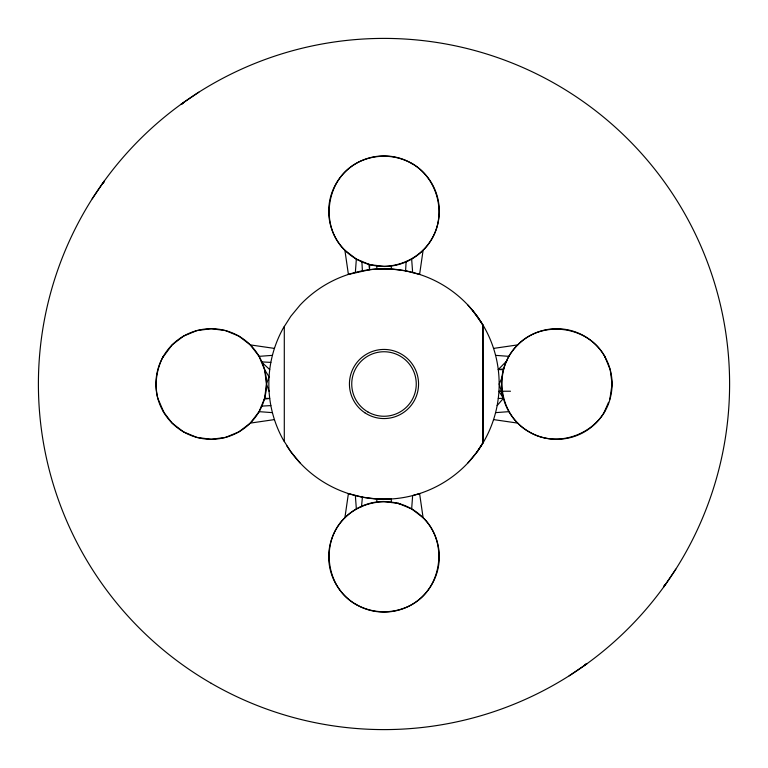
<?xml version="1.0" encoding="UTF-8"?>
<svg xmlns="http://www.w3.org/2000/svg" width="768" height="768" viewBox="0 0 768 768"><rect width="100%" height="100%" fill="white"/><g stroke="black" fill="none" stroke-linecap="round" stroke-linejoin="round"><path stroke-width="1.15" d="M344.899 250.301L356.352 259.085L369.629 264.614L369.562 269.712L348.403 274.435L344.899 250.301C319.69 225.994 325.709 180.394 356.237 163.325C373.574 153.734 395.539 153.792 412.522 163.978M411.648 163.315C437.366 177.946 446.842 213.312 431.885 238.848C419.568 260.035 393.302 270.682 369.686 264.614L368.88 264.288L369.562 269.712L376.771 269.03L376.886 265.507L369.629 264.614M423.101 250.301L419.597 274.435L405.59 270.845L406.128 261.398M376.771 269.03L391.229 269.03L391.459 265.469M355.354 272.419L356.352 259.085M423.101 517.699L411.648 508.915L412.646 495.581L419.597 493.565L423.101 517.699C448.31 542.006 442.291 587.606 411.763 604.675C394.474 614.246 372.634 614.189 355.651 604.147M609.869 399.139L612.096 384L610.214 369.725L604.675 356.237C587.606 325.709 542.006 319.69 517.699 344.899L493.565 348.403A115.2 115.2 0 0 0 300.019 305.136L290.803 316.291L283.046 328.502A115.2 115.2 0 0 0 274.435 348.403C266.976 371.366 266.976 396.634 274.435 419.597A115.2 115.2 0 0 0 283.046 439.498L290.803 451.709L300.019 462.864M361.507 506.765L362.41 497.155L348.403 493.565L344.899 517.699C319.67 542.006 325.69 587.741 356.352 604.685M286.733 445.728A115.2 115.2 0 0 0 493.565 419.597C501.024 396.634 501.024 371.366 493.565 348.403M163.315 411.648L172.099 423.101L183.552 431.885L196.886 437.414L211.2 439.296L225.514 437.414L238.848 431.885L250.301 423.101L259.085 411.648L264.614 398.314L266.496 384L269.03 376.771L264.614 369.686L259.085 356.352L250.301 344.899L238.848 336.115L225.514 330.586L211.2 328.704L196.886 330.586L183.552 336.115L172.099 344.899L162.922 357.283M517.699 344.899C492.47 369.206 498.49 414.941 529.152 431.885C559.162 449.962 601.776 432.317 610.214 398.314L610.214 398.275A55.296 55.296 0 0 0 547.2 329.549A55.296 55.296 0 0 0 511.507 415.718A55.296 55.296 0 0 0 604.685 411.648M608.563 402.298L604.128 412.387M163.402 356.15C156.547 369.053 154.31 383.99 157.786 398.275L163.93 412.454M502.483 376.541L499.2 384L503.386 398.314L497.155 405.59M467.981 462.864L477.197 451.709L483.005 442.79L483.005 325.21L477.197 316.291L467.981 305.136M92.198 198.816L104.4 180.864M477.197 451.709L483.005 442.79L482.784 324.845L472.762 310.57M663.6 587.136L675.802 569.184M503.386 369.686L498.288 369.562L507.197 360.499M102.384 183.84L104.064 182.16M182.16 104.064L183.84 102.384M584.16 665.616L585.84 663.936M663.936 585.84L665.616 584.16M344.899 517.699C358.877 504.106 379.459 498.787 398.314 503.386L399.802 504.01M180.864 104.4L198.816 92.198M569.184 675.802L587.136 663.6M250.301 423.101L274.435 419.597M498.288 369.562L503.722 368.88M264.278 399.12L269.712 398.438L264.614 398.314M259.085 356.352L272.419 355.354M495.581 412.646L508.915 411.648M261.37 406.128L270.845 405.59M498.288 398.438L503.386 398.314L498.97 391.229L510.49 391.229M362.41 497.155L376.771 498.97L391.229 498.97L391.459 502.541L398.371 503.386M270.845 362.41L261.37 361.872L269.712 369.562M495.581 355.354L508.915 356.352M259.085 411.648L272.419 412.646M391.229 269.03L405.59 270.845M376.886 265.507L384 266.496A55.296 55.296 0 0 0 434.112 187.834A55.296 55.296 0 0 0 341.645 175.661A55.296 55.296 0 0 0 369.686 264.614M391.459 502.541L384 501.504A55.296 55.296 0 0 0 333.888 580.166A55.296 55.296 0 0 0 426.355 592.339A55.296 55.296 0 0 0 398.314 503.386L399.12 503.712M250.301 344.899L274.435 348.403M493.565 419.597L517.699 423.101M398.314 503.386L411.648 508.915M269.03 391.229L266.496 384L264.614 369.686M411.648 259.085L412.646 272.419M355.354 495.581L356.352 508.915M361.872 261.37L362.41 270.845M376.771 498.97L376.886 502.493M284.294 326.4L284.294 441.6M605.05 357.197L604.598 356.15L605.05 357.197M211.2 683.299A345.6 345.6 0 0 0 729.6 384A345.6 345.6 0 0 0 211.2 84.701A345.6 345.6 0 0 0 211.2 683.299M364.877 412.79A34.56 34.56 0 0 0 418.493 386.17A34.56 34.56 0 0 0 368.63 353.04A34.56 34.56 0 0 0 364.877 412.79M183.552 431.885A55.296 55.296 0 0 0 266.496 384A55.296 55.296 0 0 0 183.552 336.115A55.296 55.296 0 0 0 183.552 431.885M367.872 411.936A32.256 32.256 0 0 0 416.256 384A32.256 32.256 0 0 0 367.872 356.064A32.256 32.256 0 0 0 367.872 411.936"/></g></svg>
